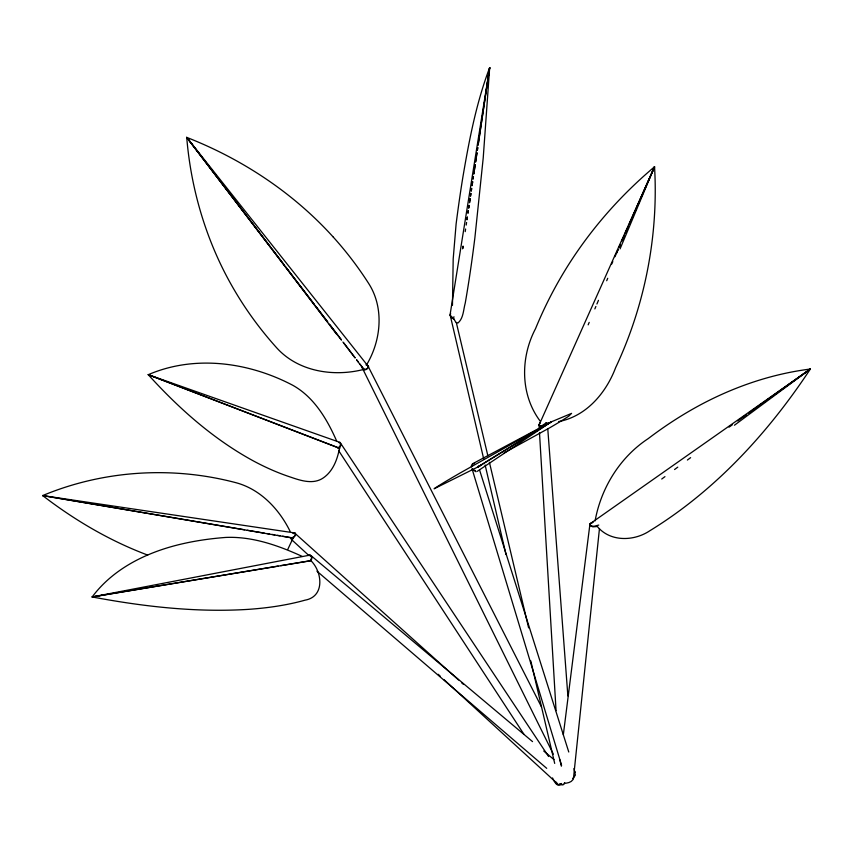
<?xml version="1.0" encoding="UTF-8"?>
<svg xmlns="http://www.w3.org/2000/svg" width="853" height="853" viewBox="0 0 853 853"><rect width="100%" height="100%" fill="white"/><g stroke="black" fill="none" stroke-linecap="round" stroke-linejoin="round"><path stroke-width="1.28" d="M483.726 459.021L450.192 315.194L450.651 313.605M452.463 305.246L453.188 259.013L456.11 224.03A352.182 50.156 -87.6 0 1 462.944 176.72C469.225 139.796 476.337 102.712 489.675 67.59L483.224 157.901L474.897 237.635A302.325 35.112 -86.6 0 1 465.226 303.156C463.371 309.724 463.531 318.382 457.901 323.031L455.737 322.146L453.668 318.404M489.675 67.59L478.128 144.989L489.675 67.59L450.096 314.618L450.992 317.284L454.329 319.544M564.174 783.289C567.821 783.299 573.301 781.902 573.536 777.52M573.429 778.746L599.456 528.593M563.332 734.732L589.945 524.062L593.283 522.015M363.986 369.36C334.003 377.122 298.465 371.791 276.894 348.056A356.021 346.275 11.9 0 1 222.484 268.066C202.428 227.271 190.454 182.67 186.722 137.386L368.656 366.843L366.374 369.434L364.444 370.01L363.559 368.933M462.678 248.692L463.062 246.069L462.667 248.618M465.216 231.632L465.61 229.009M466.196 225.075L466.591 222.452M467.369 217.195L466.975 219.829L467.359 217.131M468.745 208.015L469.129 205.392L468.734 207.951M470.11 198.824L469.523 202.769L470.099 198.77M471.282 190.955L471.677 188.332L471.282 190.901M472.658 181.764L472.072 185.698L472.647 181.71M473.831 173.895L475.196 164.704M477.349 150.267L477.744 147.644M473.82 173.841L475.196 164.661M477.349 150.235L477.733 147.612M595.095 520.895C601.088 487.863 619.971 457.176 648.227 438.602A337.564 231.771 -55 0 1 704.503 402.733C737.536 385.631 773.372 373.678 810.35 369.04C768.297 432.748 715.283 490.614 649.837 530.747C634.259 541.197 610.972 542.113 597.868 527.154M539.256 428.675L539.021 424.687L540.237 422.48M471.24 466.154L472.477 463.829L551.177 421.904L571.574 413.374L568.823 416.104A471.005 6.995 -27.9 0 1 550.025 427.62L504.091 452.89M564.665 782.745C564.419 785.208 561.21 785.741 560.016 783.651M282.642 536.217L293.133 537.998L287.77 549.417M588.165 324.844L589.199 322.391M594.861 308.914L595.884 306.462M596.919 304.009L598.465 300.331M606.696 280.733L607.72 278.281M620.067 248.873L654.55 166.783C621.336 194.676 592.27 227.506 568.951 264.078A349.687 297.004 -62.1 0 0 535.513 328.704C520.245 357.62 520.202 394.896 540.429 421.446M611.74 264.035L612.817 261.604M614.949 256.742L618.169 249.449L616.591 253.117M619.235 247.018L620.302 244.587L619.267 247.039M629.397 223.923L654.55 166.783C658.559 235.62 644.953 305.31 615.621 367.686C606.078 392.945 586.31 416.339 558.726 421.574M629.418 223.934L654.55 166.783L538.893 425.412L541.954 426.148L546.485 424.08M366.278 365.351C381.11 340.976 384.532 308.008 368.571 283.313A368.069 360.339 -28.5 0 0 333.352 237.177M310.972 561.327L312.134 557.308L310.161 555.079L92.167 596.951C114.003 567.64 148.795 551.294 183.715 543.521A356.863 167.7 21.9 0 1 225.736 537.433C252.392 536.27 278.302 545.494 302.229 556.401M339.366 448.881L340.678 445.671L340.144 442.451L148.262 374.691C194.729 354.656 248.799 362.152 292.696 385.236C314.053 397.103 327.147 419.292 336.658 441.044M561.615 783.48C558.022 788.886 553.842 781.081 552.531 777.936M546.634 422.576L542.018 425.69L540.194 425.86L539.021 424.687M538.893 424.794L539.469 424.112M308.829 561.423C311.601 560.634 313.286 554.429 308.978 555.548M734.444 425.22L810.35 369.04L589.668 524.062L590.116 525.672L592.856 526.855L597.59 526.493M472.882 463.936L471.528 466.932M573.003 778.501L575.38 775.121L573.994 768.532M454.191 316.985L452.122 317.476L450.192 315.194M661.736 479.023L664.945 476.646M674.574 469.523L677.772 467.145M687.401 460.034L690.61 457.656M729.038 427.15L732.29 424.826M737.706 420.945L744.211 416.307M748.55 413.204L810.35 369.04L752.101 410.698M743.475 416.872L746.706 414.558M477.222 471.368L551.177 421.904L459.874 473.138A442.664 6.035 -28.1 0 0 434.102 488.78L477.701 467.06L551.177 421.904L477.552 467.145L481.753 464.896M293.219 533.541L295.394 533.306L295.575 535.034L292.846 538.574M598.774 525.064L593.965 526.29L591.598 526.024L589.86 524.648M147.697 555.079C109.845 540.898 74.648 520.17 42.65 495.572C103.554 470.206 172.637 465.823 236.356 482.809C260.655 489.441 279.24 509.241 290.084 531.312M590.447 523.401L591.769 522.974M309.159 555.378L310.161 555.079M310.887 560.634C322.519 571.979 325.004 596.748 304.926 600.192A318.308 127.47 16.6 0 1 247.775 609.394C195.636 612.593 143.368 606.568 92.167 596.951L278.142 566.072M280.765 565.635L309.575 560.847M92.167 596.951L309.682 560.933M561.669 784.291L558.928 784.397M473.692 463.595L474.588 463.499M292.974 532.954L295.01 533.349L458.573 680.001M290.457 537.902C292.654 538.051 296.524 535.812 295.01 533.349M545.621 423.205L548.266 423.141M474.609 470.376L475.537 470.515M293.133 538.126L42.65 495.572L294.839 532.954M42.65 495.572L244.608 529.777M247.231 530.225L264.281 533.104M266.904 533.551L269.527 533.999M272.15 534.436L274.773 534.884M277.396 535.332L280.019 535.769M475.995 471.741L472.114 469.321M148.262 374.691L339.505 448.188C337.404 459.362 333.065 471.197 323.33 477.893C313.552 484.685 301.184 480.772 291.022 477.264A212.237 117.863 48.3 0 1 252.872 460.652C213.015 438.805 178.629 408.246 148.262 374.691L339.515 448.315M366.108 364.38L367.878 365.83L541.527 707.009M337.553 447.889A2.772 1.631 -54.3 0 0 338.684 447.441L340.187 445.714A3.252 1.909 -54.3 0 0 340.678 443.677L339.889 442.515A2.772 1.631 -54.3 0 0 338.844 442.6M473.714 470.003L472.242 468.692M444.082 679.702L557.734 783.96M311.1 555.698L532.539 741.609M543.756 751.035L553.97 759.596M316.943 571.169L546.709 768.34M461.537 682.677L463.52 684.447M291.193 539.267L308.839 555.474M438.207 674.296L440.169 676.098M333.352 237.177C293.304 192.842 242.231 159.127 186.722 137.386L336.839 334.536M270.518 247.05L186.722 137.386L327.627 321.986M272.128 249.161L284.22 264.974M285.83 267.085L314.032 303.988M316.442 307.155L327.723 321.912M330.143 325.078L341.424 339.835M343.844 343.002L355.125 357.77M356.735 359.87L358.345 361.981M359.955 364.092L363.175 368.315M329.237 324.097L341.317 339.921M342.927 342.032L354.997 357.855M356.607 359.955L363.858 369.456M361.885 366.982C362.514 370.65 369.541 369.712 367.878 365.83M340.283 442.75L548.596 756.515M556.145 782.244L556.796 783.225M338.588 450.555L523.902 734.241M556.689 784.429L555.868 782.382M574.559 771.069L575.199 772.338M362.12 367.643L553.352 754.18M479.557 469.971L568.77 752.015M472.157 469.118L561.605 765.386M478.352 466.164L478.597 467.071M456.323 322.573L487.873 455.822M489.398 462.262L528.625 627.872M559.835 759.703L561.37 766.207M485.122 464.992L506 554.514M530.801 660.904L554.695 763.403M547.797 429.112L567.874 695.899M539.491 432.674L556.06 710.645M468.35 210.638L467.956 213.261L468.34 210.574M470.888 193.578L470.504 196.201L470.888 193.524M473.436 176.518L473.042 179.141L473.426 176.464M476.955 152.89L475.59 162.081L476.955 152.858M624.044 236.078L621.912 240.941L624.076 236.089M628.33 226.354L625.121 233.647L628.352 226.365"/></g></svg>
